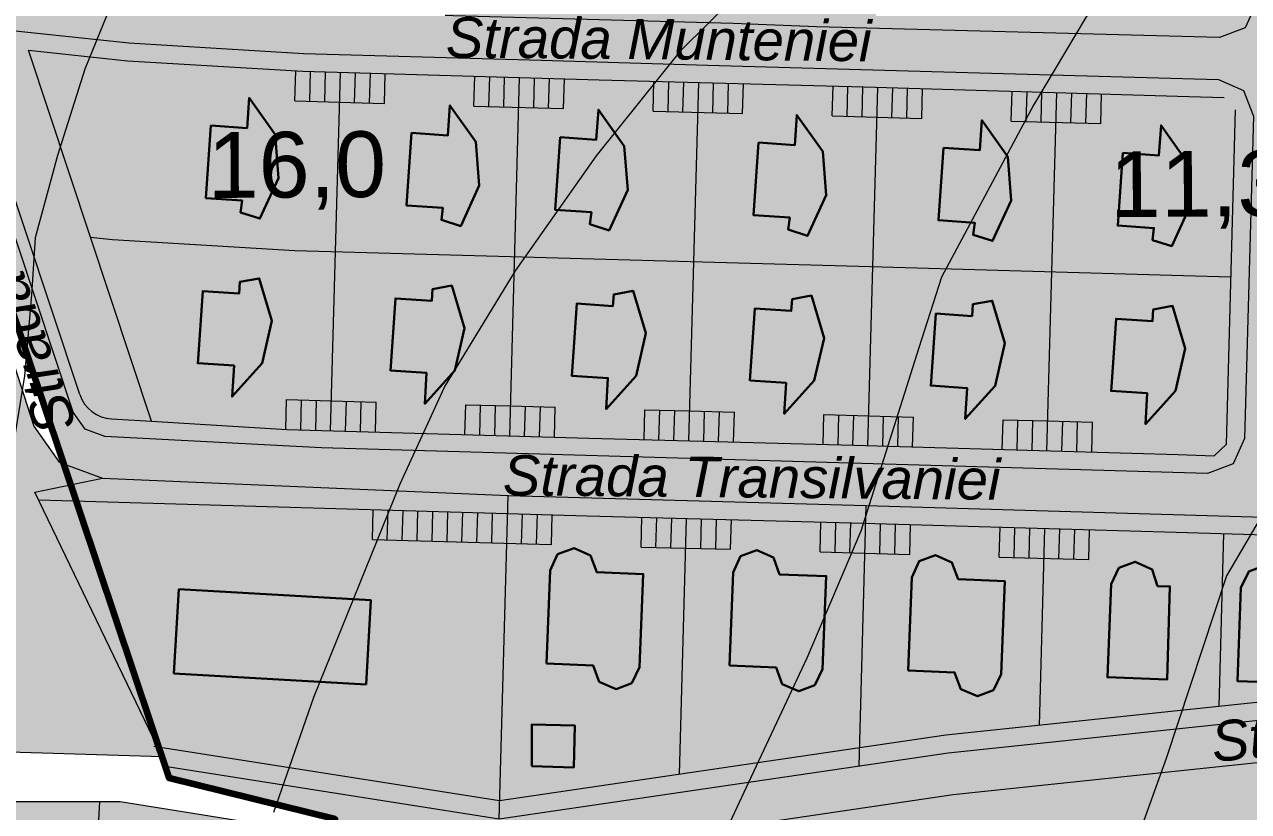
# Model space of a CAD drawing. Header units: metres. Extents: x 783184 to 1587399, y 282652 to 580595.
# Drawn here: x 788880.6 to 789085.5, y 290646.3 to 290778.1 of the extents above; entities that cross this region are included whole.
import ezdxf

# ---------------------------------------------------------------- set-up
doc = ezdxf.new("R2010")
doc.units = ezdxf.units.M
doc.header["$LTSCALE"] = 0.5
for name, color, linetype in [('cladiri', 18, 'CONTINUOUS'), ('curbe  de nivelI', 7, 'CONTINUOUS'), ('denumire strazi', 3, 'CONTINUOUS'), ('locuinte P+3 P+4', 7, 'CONTINUOUS'), ('locuinte si functiuni complementare', 51, 'CONTINUOUS'), ('neproductiv - plaja', 7, 'CONTINUOUS'), ('strazi', 7, 'CONTINUOUS'), ('zona activitati de turism si ageremnt', 7, 'CONTINUOUS')]:
    doc.layers.add(name, color=color, linetype=linetype)
doc.layers.add('cote de nivel', color=1, linetype='CONTINUOUS', lineweight=211)
doc.layers.add('Limite proprietati', color=7, linetype='CONTINUOUS', lineweight=5)
doc.styles.add('arial', font='arial.ttf')
doc.styles.add('ARIAL_ITALIC', font='ariali.ttf')

msp = doc.modelspace()

# ---------------------------------------------------------------- hatches: boundary and pattern name
at = {"layer": 'cladiri', "lineweight": 30}
for points in [[(788922.54377, 290759.66201), (788918.20167, 290765.75832), (788917.8582, 290760.73462), (788911.78617, 290761.14976), (788910.9559, 290749.00571), (788917.02792, 290748.59057), (788916.7866, 290746.57598), (788920.00386, 290745.56068), (788923.10823, 290752.32932)], [(788956.16693, 290758.42272), (788951.82483, 290764.51904), (788951.48137, 290759.49533), (788945.40934, 290759.91047), (788944.57906, 290747.76642), (788950.65109, 290747.35128), (788950.40976, 290745.33669), (788953.62702, 290744.32139), (788956.73139, 290751.09003)], [(788981.02536, 290757.7063), (788976.68325, 290763.80261), (788976.33979, 290758.77891), (788970.26776, 290759.19405), (788969.43748, 290747.04999), (788975.50951, 290746.63485), (788975.26819, 290744.62027), (788978.48544, 290743.60497), (788981.58982, 290750.3736)], [(789014.24039, 290756.81228), (789009.89829, 290762.90859), (789009.55482, 290757.88489), (789003.4828, 290758.30003), (789002.65252, 290746.15598), (789008.72455, 290745.74084), (789008.48322, 290743.72625), (789011.70048, 290742.71095), (789014.80485, 290749.47959)], [(789045.22004, 290755.93615), (789040.87794, 290762.03247), (789040.53447, 290757.00876), (789034.46244, 290757.4239), (789033.63217, 290745.27985), (789039.70419, 290744.86471), (789039.46287, 290742.85012), (789042.68013, 290741.83482), (789045.7845, 290748.60346)], [(789075.23536, 290755.06434), (789070.89325, 290761.16066), (789070.54979, 290756.13695), (789064.47776, 290756.55209), (789063.64748, 290744.40804), (789069.71951, 290743.9929), (789069.47819, 290741.97831), (789072.69544, 290740.96301), (789075.79982, 290747.73165)], [(788916.52099, 290733.00747), (788910.44897, 290733.42261), (788909.62465, 290721.36572), (788915.67147, 290720.95231), (788915.35795, 290715.78294), (788920.37401, 290721.34394), (788922.01991, 290728.47142), (788919.89112, 290735.56723), (788916.65511, 290734.96921)], [(788948.773, 290731.78781), (788942.70097, 290732.20295), (788941.87666, 290720.14606), (788947.92348, 290719.73265), (788947.60996, 290714.56328), (788952.62602, 290720.12428), (788954.27192, 290727.25176), (788952.14313, 290734.34757), (788948.90712, 290733.74955)], [(788979.13152, 290730.91796), (788973.05949, 290731.3331), (788972.23517, 290719.27621), (788978.28199, 290718.86279), (788977.96848, 290713.69342), (788982.98453, 290719.25442), (788984.63044, 290726.3819), (788982.50165, 290733.47771), (788979.26564, 290732.87969)], [(789008.97396, 290730.11472), (789002.90193, 290730.52985), (789002.07761, 290718.47296), (789008.12444, 290718.05955), (789007.81092, 290712.89018), (789012.82698, 290718.45118), (789014.47288, 290725.57866), (789012.34409, 290732.67447), (789009.10808, 290732.07645)], [(789039.26935, 290729.25995), (789033.19733, 290729.67509), (789032.37301, 290717.6182), (789038.41983, 290717.20478), (789038.10631, 290712.03542), (789043.12237, 290717.59641), (789044.76827, 290724.72389), (789042.63948, 290731.8197), (789039.40347, 290731.22168)], [(789069.4514, 290728.3833), (789063.37937, 290728.79844), (789062.55505, 290716.74155), (789068.60187, 290716.32813), (789068.28836, 290711.15877), (789073.30441, 290716.71976), (789074.95032, 290723.84724), (789072.82153, 290730.94305), (789069.58552, 290730.34503)], [(788984.19427, 290686.07198), (788976.40007, 290686.37263), (788975.35616, 290689.18872), (788972.60699, 290690.39068), (788969.85777, 290689.42482), (788968.60587, 290686.67327), (788968.00458, 290671.08486), (788975.79878, 290670.78422), (788976.82935, 290668.01053), (788979.64298, 290666.79931), (788982.28342, 290667.79424), (788983.59299, 290670.48358)], [(789014.82757, 290685.72011), (789007.03337, 290686.02076), (789005.98946, 290688.83685), (789003.24029, 290690.03881), (789000.49107, 290689.07295), (788999.23916, 290686.3214), (788998.63788, 290670.73299), (789006.43208, 290670.43235), (789007.46265, 290667.65866), (789010.27627, 290666.44744), (789012.91671, 290667.44237), (789014.22629, 290670.13171)], [(789044.7331, 290684.88555), (789036.93889, 290685.1862), (789035.89498, 290688.00229), (789033.14581, 290689.20425), (789030.39659, 290688.23839), (789029.14469, 290685.48684), (789028.5434, 290669.89843), (789036.33761, 290669.59779), (789037.36817, 290666.8241), (789040.1818, 290665.61288), (789042.82224, 290666.60781), (789044.13181, 290669.29715)], [(789072.37438, 290684.00839), (789070.32366, 290684.06796), (789069.43235, 290686.8359), (789066.55584, 290688.12452), (789063.84463, 290687.13327), (789062.52945, 290684.36861), (789061.92817, 290668.7802), (789071.92144, 290668.41568)], [(789094.12143, 290683.38033), (789092.07071, 290683.4399), (789091.1794, 290686.20783), (789088.3029, 290687.49645), (789085.59169, 290686.50521), (789084.27651, 290683.74054), (789083.67522, 290668.15213), (789093.6685, 290667.78761)], [(788906.42514, 290683.52425), (788905.61317, 290669.41383), (788937.78758, 290667.56237), (788938.59956, 290681.67279)], [(788972.75146, 290660.68956), (788965.56091, 290660.88827), (788965.56091, 290653.89094), (788972.55824, 290653.69757)]]:
    msp.add_hatch(color=0, dxfattribs=at).paths.add_polyline_path(points)
at = {"layer": 'locuinte P+3 P+4', "lineweight": 70, "true_color": 0xff3399}
msp.add_hatch(color=230, dxfattribs=at).paths.add_polyline_path([(789088.34811, 290834.69335), (789086.71152, 290838.97984), (789082.5246, 290840.85656), (788985.16468, 290843.69548), (788930.50156, 290845.16679), (788904.01184, 290846.74705), (788851.41038, 290852.32591), (788847.59178, 290851.43728), (788845.1279, 290848.40992), (788845.08381, 290844.46699), (788863.44497, 290789.22237), (788868.50294, 290785.14854), (788898.64593, 290781.9516), (788927.62925, 290780.22258), (788952.36518, 290779.50969), (788999.2718, 290778.20005), (789013.23319, 290777.69552), (789080.70895, 290775.87934), (789085.00589, 290777.51451), (789086.88399, 290781.71097)])
at = {"layer": 'locuinte si functiuni complementare', "linetype": 'ByBlock', "lineweight": 5}
h = msp.add_hatch(color=256, dxfattribs=at)
h.paths.add_polyline_path([(788766.80359, 290939.88396), (788757.15651, 290944.94253), (788735.02787, 290960.57269), (788675.3798, 291010.87826), (788682.45714, 290978.60872), (788702.12475, 290911.45132), (788714.76234, 290917.00677), (788736.57307, 290926.5947)])
h.paths.add_polyline_path([(788822.04738, 290908.11693), (788799.02255, 290921.60381), (788752.53477, 290902.5908), (788709.84845, 290885.13256), (788719.22044, 290853.26127), (788779.36452, 290885.34667)])
h.paths.add_polyline_path([(788853.24026, 290888.33883), (788827.44401, 290894.68135), (788809.98791, 290901.6835), (788788.22474, 290890.07338), (788849.99606, 290743.31146), (788840.77918, 290739.43212), (788779.36452, 290885.34667), (788719.22044, 290853.26127), (788739.22222, 290785.24129), (788751.15453, 290748.41742), (788755.34633, 290735.48125), (788758.28399, 290722.67806), (788874.57646, 290733.85417), (788838.56439, 290842.02299), (788838.64098, 290850.63823), (788843.84817, 290857.41346), (788852.49202, 290859.2766), (788852.54298, 290861.25627), (788852.49202, 290861.26167)])
h.paths.add_polyline_path([(788788.22474, 290890.07338), (788779.36452, 290885.34667), (788840.77918, 290739.43212), (788849.99606, 290743.31146)], flags=17)
h.paths.add_polyline_path([(788882.16653, 290710.84627), (788878.85238, 290721.01068), (788874.57646, 290733.85417), (788758.28399, 290722.67806), (788772.5061, 290660.69403), (788775.57874, 290659.461), (788821.37753, 290658.06075), (788903.61954, 290655.5463), (788882.32715, 290699.77755), (788893.63382, 290702.10838), (788886.42138, 290704.81169)])
at = {"layer": 'locuinte si functiuni complementare', "lineweight": 70, "true_color": 0xffa3d1}
msp.add_hatch(color=221, dxfattribs=at).paths.add_polyline_path([(789086.35915, 290762.71819), (789084.72364, 290767.00354), (789080.53877, 290768.88131), (789032.52209, 290770.18818), (788994.92987, 290771.28006), (788967.13813, 290772.08103), (788927.31992, 290773.22859), (788898.06806, 290774.97363), (788876.35384, 290777.27662), (788872.52363, 290776.36991), (788870.10564, 290773.29909), (788870.02728, 290769.4177), (788888.71421, 290713.19292), (788890.75419, 290710.32612), (788894.05067, 290709.09596), (788930.31815, 290707.19584), (789022.69649, 290704.53349), (789078.69244, 290702.90706), (789082.98938, 290704.54223), (789084.86748, 290708.73869)])
at = {"layer": 'locuinte si functiuni complementare', "lineweight": 25, "true_color": 0xffa3d1}
msp.add_hatch(color=221, dxfattribs=at).paths.add_polyline_path([(789141.40488, 290694.02251), (789021.53471, 290697.56689), (788961.55725, 290699.21156), (788893.63382, 290702.10838), (788882.32715, 290699.77755), (788904.45897, 290653.80254), (788960.06019, 290645.03695), (789035.24048, 290656.10141), (789140.77925, 290667.19106), (789140.70192, 290670.24884)])
at = {"layer": 'locuinte si functiuni complementare', "linetype": 'ByBlock', "lineweight": 30}
h = msp.add_hatch(color=51, dxfattribs=at)
h.paths.add_polyline_path([(789097.49953, 290644.48218, 0.611303783), (789090.68593, 290654.91444), (789036.11782, 290649.15513), (789004.706, 290644.53218), (788988.52433, 290537.2061), (789018.61904, 290537.2061), (789025.02746, 290550.01058), (789052.07459, 290536.47395), (789057.3585, 290574.18024)])
h.paths.add_polyline_path([(789025.02746, 290550.01058), (789018.61904, 290537.2061), (789016.16927, 290510.43277), (789048.84254, 290513.4099), (789052.07459, 290536.47395)])
h.paths.add_polyline_path([(789018.61904, 290537.2061), (788988.52433, 290537.2061), (788984.04638, 290507.50578), (789016.16927, 290510.43277)])
at = {"layer": 'locuinte si functiuni complementare', "linetype": 'ByBlock', "lineweight": 5}
msp.add_hatch(color=256, dxfattribs=at).paths.add_polyline_path([(788921.1767, 290614.46009), (788924.87176, 290624.3987), (788927.42989, 290636.32504), (788927.17881, 290643.0973), (788896.58852, 290647.96739), (788867.45626, 290647.96739), (788864.3846, 290647.02087), (788863.38925, 290644.87905), (788857.98441, 290624.67783), (788827.69412, 290506.121), (788828.92692, 290500.66679), (788832.97753, 290499.43518), (788894.1246, 290501.81598), (788894.44096, 290503.30594), (788895.67376, 290509.11205), (788899.46468, 290526.63157)])
at = {"layer": 'neproductiv - plaja', "linetype": 'ByBlock', "lineweight": 30}
h = msp.add_hatch(dxfattribs=at)
h.set_pattern_fill('AR-SAND,_O', color=254, scale=0.1)
h.set_pattern_definition([(37.5, (0, 0), (-0.16000313, 4.894132373), [0, -3.8608, 0, -4.318, 0, -4.1275]), (7.5, (0, 0), (4.49523283, 7.168251006), [0, -2.0828, 0, -3.4798, 0, -1.3335]), (327.5, (-3.124, 0), (7.909923702, 0.014371847), [0, -1.27, 0, -4.572, 0, -5.969]), (317.5, (-3.124, 0), (7.635564525, 2.22929323), [0, -0.635, 0, -2.9972, 0, -3.429])])
h.paths.add_polyline_path([(789243.04169, 290523.61054), (789243.0437, 290523.60869), (789248.28567, 290529.3042), (789248.30027, 290529.29001), (789267.87255, 290549.43035), (789267.93609, 290549.34898), (789282.02337, 290560.34803), (789281.11309, 290561.62406), (789282.74126, 290562.78555), (789283.60126, 290561.58001), (789286.56567, 290563.87971), (789286.57312, 290563.87015), (789301.84557, 290575.77054), (789301.92861, 290575.54159), (789335.7729, 290587.81725), (789335.78635, 290587.77116), (789357.13466, 290594.00296), (789356.43991, 290595.79143), (789358.30419, 290596.51563), (789359.03449, 290594.63564), (789394.4556, 290604.95777), (789394.46748, 290604.90105), (789420.91, 290610.43889), (789420.91025, 290610.28308), (789438.66572, 290610.31173), (789438.48129, 290609.96117), (789536.71724, 290558.28079), (789589.51349, 290553.33611), (789646.29821, 290562.6512), (789709.91656, 290594.39786), (789761.78613, 290620.45094), (789761.79187, 290620.439), (789792.89039, 290635.37714), (789846.97477, 290661.35651), (789922.6929, 290697.72763), (789968.66462, 290719.8101), (789967.31996, 290722.60945, -0.23006201), (789964.70727, 290719.10655), (789950.49142, 290717.14385), (789651.59839, 290571.36034, -0.068550604), (789639.69517, 290567.45653), (789602.06563, 290560.60827, -0.148928192), (789575.49444, 290563.69532), (789540.14791, 290579.11458, -0.017232104), (789533.59511, 290582.03301), (789451.86528, 290621.86228, 0.113852916), (789440.51907, 290624.47981), (789418.66998, 290624.47981, 0.071211498), (789411.40376, 290623.43966), (789349.3558, 290605.30383, 0.015898003), (789346.5823, 290604.39653), (789323.18062, 290595.9085, 0.080190538), (789296.47566, 290581.0412), (789223.32614, 290523.32239, -0.013662283), (789218.9853, 290520.08568), (789185.65909, 290501.78314, 0.064294341), (789184.43865, 290500.89211), (789161.66611, 290479.28916, -0.105021629), (789156.67081, 290476.22808), (789145.63201, 290472.3171, 0.048848238), (789143.86683, 290471.49015), (789059.55222, 290421.43725, -0.039493657), (789057.55627, 290420.45633), (789031.24763, 290410.01414, 0.032241464), (789030.08329, 290409.46271), (788935.76641, 290357.10599, 0.051736956), (788932.38332, 290354.74076), (788916.70442, 290341.16789, -0.104048808), (788911.62689, 290338.35319), (788893.74935, 290332.84608, -0.049208453), (788891.03615, 290332.29471), (788878.0669, 290330.96531, 0.206277585), (788857.33367, 290319.39532), (788822.59052, 290274.15963, 0.05716679), (788811.33875, 290255.4204), (788800.55115, 290231.68173, 0.033722419), (788799.32472, 290228.41467), (788784.5785, 290179.30306, 0.09593265), (788782.82895, 290161.93836), (788784.71606, 290141.22728), (788787.68624, 290141.49792), (788785.02774, 290171.28821), (788785.29419, 290171.21631), (788792.32929, 290197.28519), (788792.37102, 290197.27126), (788803.92181, 290231.87569), (788803.98354, 290231.84873), (788818.62647, 290265.37987), (788818.80582, 290265.22271), (788834.54681, 290283.18541), (788834.61484, 290283.10682), (788844.27586, 290291.47006), (788844.36478, 290291.28335), (788859.49043, 290298.487), (788859.5189, 290298.40303), (788893.05299, 290309.76978), (788905.04164, 290314.56005), (788904.18003, 290316.77806), (788906.04431, 290317.50227), (788906.89896, 290315.30217), (788909.54422, 290316.33842), (788947.06934, 290331.29769), (788958.90423, 290337.4216), (788958.10393, 290339.27587), (788959.9402, 290340.0684), (788960.68489, 290338.34299), (788963.91166, 290339.92019), (788963.91905, 290339.90611), (788970.31423, 290343.26386), (788999.4152, 290372.82812), (788999.06751, 290373.52535), (789000.85731, 290374.41788), (789001.22999, 290373.67055), (789004.35705, 290375.43298), (789004.3593, 290375.42893), (789040.83478, 290395.69086), (789040.86294, 290395.62676), (789052.74656, 290400.84804), (789051.94388, 290402.91434), (789053.80816, 290403.63854), (789054.57935, 290401.6533), (789057.25022, 290402.80099), (789078.40477, 290412.48864), (789078.43954, 290412.33447), (789111.88076, 290419.8745), (789111.37513, 290422.20041), (789113.32948, 290422.62527), (789113.83184, 290420.31441), (789116.75931, 290420.97036), (789121.20436, 290421.97213), (789156.14824, 290441.41554), (789155.10727, 290443.50315), (789156.89709, 290444.39563), (789157.8977, 290442.38897), (789160.53233, 290443.82818), (789168.95567, 290448.50935), (789187.69494, 290461.69005), (789194.32291, 290470.80053), (789194.38719, 290470.74125), (789209.87916, 290487.53773), (789208.33044, 290488.80914), (789209.59947, 290490.35496), (789211.34692, 290488.92041), (789213.42958, 290491.1999)])
at = {"layer": 'zona activitati de turism si ageremnt', "lineweight": 20}
h = msp.add_hatch(dxfattribs=at)
h.set_pattern_fill('GOST_GROUND', color=132)
h.set_pattern_definition([(45, (-10956.988, 0), (14.14213562, -9e-16), [20]), (45, (-10953.988, 0), (14.14213562, -9e-16), [20]), (45, (-10950.988, 0), (14.14213562, -9e-16), [20])])
h.paths.add_polyline_path([(789960.43, 290754.62), (789948.886, 290767.954), (789929, 290934), (789920, 290984), (789906, 291017), (789865, 290965), (789828, 290929), (789790, 290903), (789741, 290884), (789728, 290912), (789689.713, 290903.052), (789608.354, 290898.422), (789530.632, 290899.745), (789444.036, 290903.815), (789403.963, 290905.698), (789272.001, 290911.982), (789060.83, 290919.837), (788908.033, 290918.514), (788838.64271, 290920.86547), (788853.24026, 290888.33883), (788852.49202, 290859.2766), (788841.24457, 290854.02585), (788862.96603, 290776.50677), (788904.79969, 290651.91197), (788932.62273, 290645.05987), (788896.80522, 290497.8213), (788974.14114, 290502.97163), (788963.43024, 290400.47191), (788854.26744, 290346.81395), (788830.58416, 290332.50866), (788794.33625, 290294.11498), (788768.81812, 290250.59962), (788737.21176, 290183.81719), (788727.5772, 290126.96053), (788795.13287, 289921.67692), (788861.26897, 289858.79684), (788986.25649, 289826.14723), (789153.29098, 289786.24259), (789274.77868, 289755.72632), (789399.92099, 289732.90238), (789440.63321, 289644.88971), (789178.96658, 289523.76039), (788683.36221, 289327.11058), (788785.57698, 289090.3679), (789027.44979, 289162.53767), (789055.24387, 289159.22426), (789050.76018, 288967.36668), (788870.87, 288892.8182), (789031.49748, 288520.78411), (789346.88236, 288526.13147), (789348.13, 288529.74), (789351.75, 288573.1), (789347.35, 288613.62), (789334.4, 288642.48), (789307.64, 288691.62), (789283.78, 288742.93), (789269.32, 288779.78), (789266.43, 288818.81), (789264.98, 288870.84), (789259.96, 288903.19), (789248.39, 288942.94), (789248.39, 288981.24), (789249.84, 289022.44), (789258.51, 289043.39), (789288.16, 289086.03), (789324.63, 289131.46), (789338.05, 289159.74), (789338.78, 289187.2), (789338.78, 289215.8), (789346.01, 289235.31), (789348.9, 289272.17), (789349.62, 289325.64), (789353.96, 289379.12), (789365.53, 289410.2), (789384.33, 289451.39), (789411.26, 289495.94), (789426.56, 289530.45), (789438.93, 289570.99), (789447.67, 289608.22), (789451.12, 289633.35), (789453.96, 289652), (789458.41, 289674.33), (789467.61, 289673.16), (789468.38, 289676.19), (789472.25, 289681.02), (789483.63, 289690.82), (789487.89, 289696.87), (789488.25, 289702.94), (789482.17, 289706.6), (789473.31, 289707.12), (789463.92, 289707.15), (789460.79, 289710.88), (789460.03427, 289720.33374), (789470.72, 289723.65), (789471.47023, 289725.54763), (789487.66516, 289727.19831), (789502.67076, 289718.92599), (789505.65, 289718.41), (789517.25133, 289721.22033), (789534.84, 289735.95), (789543.72, 289750.86), (789540.73, 289755.73), (789537.31187, 289755.68642), (789522.63, 289747.46), (789492.61, 289742.46), (789463.27875, 289741.27719), (789460.6, 289755.95), (789450.84, 289764.24), (789448.8, 289774.39), (789439.25, 289779.43), (789430.34, 289795), (789396.71, 289809.2), (789376.52, 289825.47), (789372.34, 289833.53), (789355.21, 289822.2), (789320.69, 289828.18), (789296.6, 289846.08), (789293.93, 289856.98), (789292.43, 289869.42), (789276.19, 289876.29), (789263.78, 289895.05), (789235.96, 289913.44), (789219.8, 289924.31), (789203.69, 289932.82), (789186.46, 289936.91), (789172.21186, 289942.21862), (789160.91, 289937.4), (789141.66, 289936.99), (789126.26, 289936.57), (789109.68, 289939.8), (789094.84, 289943.2), (789084.64, 289945.82), (789066.27, 289954.56), (789050.77, 289965.72), (789041.68, 289975.98), (789036.07, 289979.91), (789029.88, 289976.69), (789020.18, 289957.13), (789007.67, 289953.41), (788900.7, 289945.68), (788859.56, 289956.44), (788830.83, 289994.37), (788793.71, 290126.62), (788790.4, 290164.02), (788800.11, 290196.77), (788805.04, 290221.59), (788839, 290276.8), (788859.23, 290289.33), (788914.71, 290308.84), (788973.8, 290331.43), (789000.75, 290362.64), (789064.26, 290397.54), (789095.38, 290406.98), (789139.69943, 290419.7474), (789183.55, 290449.82), (789232.56, 290499.74), (789268.53, 290536.85), (789306.84, 290565.04), (789369.51, 290588.01), (789431.29, 290603.77), (789530.64, 290550.26), (789597.65, 290543.65), (789650.72, 290553.8), (789700.08, 290579.99), (789754.65, 290609.82), (789831.65, 290647.92), (789854.07, 290659.01), (789966.07, 290708.13)])

# ---------------------------------------------------------------- linework, layer by layer
at = {"layer": 'cladiri', "color": 0, "linetype": 'ByBlock', "lineweight": 30}
for p, q in [((788905.61317, 290669.41383), (788906.42514, 290683.52425)), ((788938.59956, 290681.67279), (788937.78758, 290667.56237)), ((788905.61317, 290669.41383), (788937.78758, 290667.56237))]:
    msp.add_line(p, q, dxfattribs=at)
at = {"layer": 'cladiri', "color": 0, "lineweight": 30}
for points in [[(788911.78617, 290761.14976), (788917.8582, 290760.73462), (788918.20167, 290765.75832), (788922.54377, 290759.66201), (788923.10823, 290752.32932), (788920.00386, 290745.56068), (788916.7866, 290746.57598), (788917.02792, 290748.59057), (788910.9559, 290749.00571), (788911.78617, 290761.14976)], [(788945.40934, 290759.91047), (788951.48137, 290759.49533), (788951.82483, 290764.51904), (788956.16693, 290758.42272), (788956.73139, 290751.09003), (788953.62702, 290744.32139), (788950.40976, 290745.33669), (788950.65109, 290747.35128), (788944.57906, 290747.76642), (788945.40934, 290759.91047)], [(788970.26776, 290759.19405), (788976.33979, 290758.77891), (788976.68325, 290763.80261), (788981.02536, 290757.7063), (788981.58982, 290750.3736), (788978.48544, 290743.60497), (788975.26819, 290744.62027), (788975.50951, 290746.63485), (788969.43748, 290747.04999), (788970.26776, 290759.19405)], [(789003.4828, 290758.30003), (789009.55482, 290757.88489), (789009.89829, 290762.90859), (789014.24039, 290756.81228), (789014.80485, 290749.47959), (789011.70048, 290742.71095), (789008.48322, 290743.72625), (789008.72455, 290745.74084), (789002.65252, 290746.15598), (789003.4828, 290758.30003)], [(789034.46244, 290757.4239), (789040.53447, 290757.00876), (789040.87794, 290762.03247), (789045.22004, 290755.93615), (789045.7845, 290748.60346), (789042.68013, 290741.83482), (789039.46287, 290742.85012), (789039.70419, 290744.86471), (789033.63217, 290745.27985), (789034.46244, 290757.4239)], [(789064.47776, 290756.55209), (789070.54979, 290756.13695), (789070.89325, 290761.16066), (789075.23536, 290755.06434), (789075.79982, 290747.73165), (789072.69544, 290740.96301), (789069.47819, 290741.97831), (789069.71951, 290743.9929), (789063.64748, 290744.40804), (789064.47776, 290756.55209)], [(788909.61869, 290721.27856), (788910.44897, 290733.42261), (788916.52099, 290733.00747), (788916.65511, 290734.96921), (788919.89112, 290735.56723), (788922.01991, 290728.47142), (788920.37401, 290721.34394), (788915.35795, 290715.78294), (788915.67147, 290720.95231), (788909.62465, 290721.36572)], [(788941.8707, 290720.0589), (788942.70097, 290732.20295), (788948.773, 290731.78781), (788948.90712, 290733.74955), (788952.14313, 290734.34757), (788954.27192, 290727.25176), (788952.62602, 290720.12428), (788947.60996, 290714.56328), (788947.92348, 290719.73265), (788941.87666, 290720.14606)], [(788972.22921, 290719.18904), (788973.05949, 290731.3331), (788979.13152, 290730.91796), (788979.26564, 290732.87969), (788982.50165, 290733.47771), (788984.63044, 290726.3819), (788982.98453, 290719.25442), (788977.96848, 290713.69342), (788978.28199, 290718.86279), (788972.23517, 290719.27621)], [(789002.07166, 290718.3858), (789002.90193, 290730.52985), (789008.97396, 290730.11472), (789009.10808, 290732.07645), (789012.34409, 290732.67447), (789014.47288, 290725.57866), (789012.82698, 290718.45118), (789007.81092, 290712.89018), (789008.12444, 290718.05955), (789002.07761, 290718.47296)], [(789032.36705, 290717.53103), (789033.19733, 290729.67509), (789039.26935, 290729.25995), (789039.40347, 290731.22168), (789042.63948, 290731.8197), (789044.76827, 290724.72389), (789043.12237, 290717.59641), (789038.10631, 290712.03542), (789038.41983, 290717.20478), (789032.37301, 290717.6182)], [(789062.54909, 290716.65438), (789063.37937, 290728.79844), (789069.4514, 290728.3833), (789069.58552, 290730.34503), (789072.82153, 290730.94305), (789074.95032, 290723.84724), (789073.30441, 290716.71976), (789068.28836, 290711.15877), (789068.60187, 290716.32813), (789062.55505, 290716.74155)], [(788968.00458, 290671.08486), (788968.60587, 290686.67327), (788969.85777, 290689.42482), (788972.60699, 290690.39068), (788975.35616, 290689.18872), (788976.40007, 290686.37263), (788984.19427, 290686.07198), (788983.59299, 290670.48358), (788982.28342, 290667.79424), (788979.64298, 290666.79931), (788976.82935, 290668.01053), (788975.79878, 290670.78422), (788968.00458, 290671.08486)], [(788998.63788, 290670.73299), (788999.23916, 290686.3214), (789000.49107, 290689.07295), (789003.24029, 290690.03881), (789005.98946, 290688.83685), (789007.03337, 290686.02076), (789014.82757, 290685.72011), (789014.22629, 290670.13171), (789012.91671, 290667.44237), (789010.27627, 290666.44744), (789007.46265, 290667.65866), (789006.43208, 290670.43235), (788998.63788, 290670.73299)], [(789028.5434, 290669.89843), (789029.14469, 290685.48684), (789030.39659, 290688.23839), (789033.14581, 290689.20425), (789035.89498, 290688.00229), (789036.93889, 290685.1862), (789044.7331, 290684.88555), (789044.13181, 290669.29715), (789042.82224, 290666.60781), (789040.1818, 290665.61288), (789037.36817, 290666.8241), (789036.33761, 290669.59779), (789028.5434, 290669.89843)], [(789070.32366, 290684.06796), (789072.37438, 290684.00839), (789071.92144, 290668.41568), (789061.92817, 290668.7802), (789062.52945, 290684.36861), (789063.84463, 290687.13327), (789066.55584, 290688.12452), (789069.43235, 290686.8359), (789070.32366, 290684.06796)], [(789092.07071, 290683.4399), (789094.12143, 290683.38033), (789093.6685, 290667.78761), (789083.67522, 290668.15213), (789084.27651, 290683.74054), (789085.59169, 290686.50521), (789088.3029, 290687.49645), (789091.1794, 290686.20783), (789092.07071, 290683.4399)], [(788965.56091, 290653.89094), (788965.56091, 290660.88827), (788972.75146, 290660.68956), (788972.55824, 290653.69757), (788965.56091, 290653.89094)]]:
    msp.add_lwpolyline(points, dxfattribs=at)
at = {"layer": 'cladiri', "color": 0, "linetype": 'ByBlock', "lineweight": 30}
msp.add_lwpolyline([(788906.42514, 290683.52425), (788938.59956, 290681.67279)], close=True, dxfattribs=at)
at = {"layer": 'curbe  de nivelI', "color": 21, "lineweight": 5}
for points in [[(788922.31776, 290646.23233), (788929.05002, 290665.43735), (788943.49716, 290701.17146), (788950.93966, 290717.36121), (788962.77987, 290736.84779), (788976.35146, 290756.10047), (788990.65265, 290773.89464), (789011.70355, 290794.6798), (789027.90185, 290810.43197), (789037.09545, 290822.9754), (789045.26761, 290837.56074), (789062.23076, 290872.52252), (789070.69477, 290892.79617), (789073.17559, 290910.29858), (789076.30281, 290931.41144), (789083.62199, 290961.84312), (789086.93322, 290968.81667)], [(788956.51906, 290943.99347), (788952.76967, 290928.13892), (788952.76967, 290916.32009), (788954.21171, 290905.07775), (788955.07696, 290898.73593), (788955.36541, 290890.08798), (788954.50016, 290883.4579), (788952.19282, 290877.11607), (788942.38663, 290862.99112), (788897.92461, 290788.44512), (788890.71417, 290770.5727), (788886.09953, 290756.15945), (788882.35008, 290742.32276), (788881.77323, 290732.81003), (788880.61958, 290719.2616), (788878.60063, 290706.86621), (788872.2555, 290692.1647), (788857.78793, 290677.3428), (788841.92495, 290669.27141), (788827.79252, 290664.94745), (788808.757, 290664.37089), (788792.60562, 290668.11836), (788770.31843, 290676.19758)], [(789099.41792, 290818.5396), (789082.35234, 290804.48199), (789067.91222, 290791.17413), (789058.34799, 290779.36575), (789049.53389, 290764.5584), (789034.11484, 290735.77097), (789030.36415, 290723.96259), (789020.61239, 290693.2233), (789011.58647, 290671.96083), (789001.83472, 290651.15558), (788992.08296, 290630.3503)], [(789103.78501, 290723.15667), (789081.84266, 290685.76652), (789071.77077, 290655.20729), (789061.30984, 290626.2378)]]:
    msp.add_lwpolyline(points, dxfattribs=at)
at = {"layer": 'Limite proprietati', "color": 0, "linetype": 'ByBlock', "lineweight": 5}
for p, q in [((788901.87764, 290711.63437), (788881.23546, 290773.74206)), ((788925.86802, 290765.25643), (788926.00744, 290770.30156)), ((788928.36708, 290765.18797), (788928.50523, 290770.18726)), ((788930.86614, 290765.11951), (788931.00428, 290770.1182)), ((788931.84592, 290710.07199), (788933.50332, 290770.04914)), ((788935.86427, 290764.98259), (788936.00229, 290769.97712)), ((788938.36333, 290764.91412), (788938.50125, 290769.9051)), ((788940.86239, 290764.84566), (788941.00022, 290769.83308)), ((788955.85559, 290764.39218), (788955.994, 290769.40096)), ((788958.35465, 290764.32372), (788958.4928, 290769.32301)), ((788960.85371, 290764.25526), (788960.99185, 290769.25395)), ((788961.83349, 290709.20775), (788963.49089, 290769.18489)), ((788965.85187, 290764.11954), (788965.98986, 290769.11287)), ((788968.35092, 290764.05048), (788968.48882, 290769.04085)), ((788970.84996, 290763.98142), (788970.98779, 290768.96883)), ((788985.84403, 290763.55963), (788985.98205, 290768.55414)), ((788988.3431, 290763.49117), (788988.48125, 290768.49046)), ((788990.84216, 290763.42271), (788990.98029, 290768.4214)), ((788991.82193, 290708.37522), (788993.47934, 290768.35234)), ((788995.84032, 290763.28698), (788995.97839, 290768.28328)), ((788998.33936, 290763.21792), (788998.47743, 290768.21422)), ((789000.83841, 290763.14886), (789000.97663, 290768.15054)), ((788889.84535, 290716.13078), (788873.25117, 290766.05895)), ((789015.83305, 290762.74753), (789015.97121, 290767.74742)), ((789018.33211, 290762.67907), (789018.47026, 290767.67836)), ((789020.83117, 290762.61061), (789020.9693, 290767.6093)), ((789021.81094, 290707.56308), (789023.46835, 290767.54024)), ((789025.82933, 290762.47488), (789025.9674, 290767.47118)), ((789028.32837, 290762.40583), (789028.46644, 290767.40213)), ((789030.82742, 290762.33677), (789030.96549, 290767.33307)), ((789045.82043, 290761.87654), (789045.95889, 290766.88699)), ((789048.31949, 290761.80807), (789048.45764, 290766.80736)), ((789050.81855, 290761.73961), (789050.95669, 290766.7383)), ((789051.79832, 290706.69208), (789053.45573, 290766.66925)), ((789055.81671, 290761.60389), (789055.95478, 290766.60019)), ((789058.31576, 290761.53483), (789058.45383, 290766.53113)), ((789060.8148, 290761.46577), (789060.95287, 290766.46207)), ((788925.86802, 290765.25643), (788940.86239, 290764.84566)), ((788955.85559, 290764.39218), (788970.84996, 290763.98142)), ((788985.84403, 290763.55963), (789000.83841, 290763.14886)), ((789015.83305, 290762.74753), (789030.82742, 290762.33677)), ((789045.82043, 290761.87654), (789060.8148, 290761.46577)), ((789081.84095, 290707.82001), (789083.38786, 290763.79875)), ((788924.34873, 290710.27738), (788924.48675, 290715.27189)), ((788924.48675, 290715.27189), (788931.98403, 290715.07009)), ((788926.84777, 290710.20832), (788926.98584, 290715.20462)), ((788929.34682, 290710.13926), (788929.48494, 290715.13735)), ((788931.98403, 290715.07009), (788939.48117, 290714.86291)), ((788934.34501, 290710.00473), (788934.48308, 290715.00103)), ((788936.84406, 290709.93567), (788936.98213, 290714.93197)), ((788939.34281, 290709.85593), (788939.48117, 290714.86291)), ((788954.3363, 290709.41313), (788954.47432, 290714.40764)), ((788954.47432, 290714.40764), (788961.9716, 290714.20584)), ((788956.83534, 290709.34407), (788956.97341, 290714.34038)), ((788959.33439, 290709.27502), (788959.47251, 290714.27311)), ((788961.9716, 290714.20584), (788969.46874, 290713.99867)), ((788964.33258, 290709.14048), (788964.47065, 290714.13678)), ((788966.83163, 290709.07143), (788966.9697, 290714.06773)), ((788969.33038, 290708.99169), (788969.46874, 290713.99867)), ((788984.32464, 290708.57702), (788984.46276, 290713.57511)), ((788984.46276, 290713.57511), (788991.96005, 290713.37331)), ((788986.82379, 290708.51154), (788986.96186, 290713.50784)), ((788989.32284, 290708.44249), (788989.46095, 290713.44058)), ((788991.96005, 290713.37331), (788999.45719, 290713.16614)), ((788994.32103, 290708.30795), (788994.4591, 290713.30425)), ((788996.82007, 290708.2389), (788996.95814, 290713.2352)), ((788999.31912, 290708.16984), (788999.45719, 290713.16614)), ((789014.31375, 290707.76847), (789014.45177, 290712.76297)), ((789014.45177, 290712.76297), (789021.94906, 290712.56118)), ((789016.8128, 290707.69941), (789016.95087, 290712.69571)), ((789019.31185, 290707.63035), (789019.44996, 290712.62844)), ((788895.18181, 290712.03381), (788901.87764, 290711.63437)), ((789021.94906, 290712.56118), (789029.4462, 290712.354)), ((789024.31004, 290707.49582), (789024.44811, 290712.49212)), ((789026.80908, 290707.42676), (789026.94715, 290712.42306)), ((789029.30779, 290707.34533), (789029.4462, 290712.354)), ((789044.30114, 290706.89747), (789044.43916, 290711.89198)), ((789044.43916, 290711.89198), (789051.93644, 290711.69018)), ((789046.80018, 290706.82841), (789046.93825, 290711.82471)), ((789049.29923, 290706.75935), (789049.43735, 290711.75745)), ((789051.93644, 290711.69018), (789059.43358, 290711.483)), ((789054.29742, 290706.62482), (789054.43549, 290711.62112)), ((789056.79647, 290706.55576), (789056.93453, 290711.55206)), ((789059.29517, 290706.47433), (789059.43358, 290711.483)), ((789081.84095, 290707.82001), (789079.7826, 290705.87613)), ((788960.06019, 290645.03695), (788961.55725, 290699.21156)), ((788938.8447, 290691.83076), (788938.98297, 290696.83423)), ((788941.34385, 290691.76528), (788941.48201, 290696.76517)), ((788943.84289, 290691.69622), (788943.98106, 290696.69611)), ((788946.34194, 290691.62717), (788946.4801, 290696.62705)), ((788948.84098, 290691.55811), (788948.97915, 290696.55799)), ((788951.34003, 290691.48905), (788951.4782, 290696.48893)), ((788953.83908, 290691.41999), (788953.97724, 290696.41988)), ((788956.33812, 290691.35093), (788956.47629, 290696.35082)), ((788958.83717, 290691.28187), (788958.97533, 290696.28176)), ((789020.3282, 290653.90674), (789021.53471, 290697.56689)), ((788963.83536, 290691.14734), (788963.97343, 290696.14364)), ((788966.3344, 290691.07828), (788966.47247, 290696.07458)), ((788968.83345, 290691.00922), (788968.97152, 290696.00552)), ((788983.82752, 290690.58747), (788983.96569, 290695.58735)), ((788986.32675, 290690.52494), (788986.46473, 290695.51829)), ((788988.82598, 290690.4624), (788988.96378, 290695.44924)), ((788990.27833, 290652.51654), (788991.46283, 290695.38018)), ((788993.82443, 290690.33734), (788993.96187, 290695.31112)), ((788996.32365, 290690.27481), (788996.46092, 290695.24206)), ((788998.82288, 290690.21228), (788998.96011, 290695.17838)), ((789013.81653, 290689.77532), (789013.9547, 290694.7752)), ((789016.31559, 290689.70686), (789016.45374, 290694.70614)), ((789018.81466, 290689.6384), (789018.95279, 290694.63709)), ((789023.81281, 290689.50267), (789023.95088, 290694.49897)), ((789026.31186, 290689.43361), (789026.44993, 290694.42991)), ((789028.81091, 290689.36455), (789028.94897, 290694.36085)), ((789043.80391, 290688.90432), (789043.94237, 290693.91478)), ((789046.30298, 290688.83586), (789046.44113, 290693.83515)), ((789048.80204, 290688.7674), (789048.94017, 290693.76609)), ((789050.52825, 290660.7316), (789051.43922, 290693.69703)), ((789053.8002, 290688.63167), (789053.93827, 290693.62797)), ((789056.29924, 290688.56261), (789056.43731, 290693.55891)), ((789058.79829, 290688.49355), (789058.93636, 290693.48985)), ((789080.62749, 290663.90838), (789081.42777, 290692.86833)), ((788938.8447, 290691.83076), (788968.83345, 290691.00922)), ((788983.82752, 290690.58747), (788998.82288, 290690.21228)), ((789013.81653, 290689.77532), (789028.81091, 290689.36455)), ((789043.80391, 290688.90432), (789058.79829, 290688.49355)), ((789140.82597, 290670.26193), (789034.86447, 290659.07839)), ((789034.86447, 290659.07839), (788960.14433, 290648.08165)), ((788960.14433, 290648.08165), (788902.23455, 290657.21382))]:
    msp.add_line(p, q, dxfattribs=at)
at = {"layer": 'Limite proprietati', "color": 0, "lineweight": 5}
msp.add_line((788891.33497, 290614.4187), (788893.1852, 290647.96739), dxfattribs=at)
at = {"layer": 'Limite proprietati', "color": 0, "linetype": 'ByBlock', "lineweight": 5}
for points in [[(788881.23546, 290773.74206), (788897.82041, 290771.98307), (788927.18736, 290770.23117), (788976.82254, 290768.80067), (789021.16278, 290767.60721), (789075.55021, 290766.0275), (789081.44774, 290765.85312)], [(788891.62857, 290742.47152), (788895.34383, 290742.07748), (788925.86167, 290740.25692), (788975.98682, 290738.8123), (789020.32369, 290737.61893), (789074.67138, 290736.04038), (789082.6143, 290735.80552)], [(788901.87764, 290711.63437), (788924.53599, 290710.28267), (788975.1511, 290708.82393), (789019.4846, 290707.63065), (789073.79254, 290706.05325), (789079.7826, 290705.87613)], [(788882.99072, 290698.47461), (788974.78896, 290695.82897), (789019.12099, 290694.63573), (789073.41172, 290693.05883), (789127.82675, 290691.44986), (789141.40111, 290691.07475)]]:
    msp.add_lwpolyline(points, dxfattribs=at)
at = {"layer": 'Limite proprietati', "color": 0, "lineweight": 5}
msp.add_lwpolyline([(788758.28399, 290722.67806), (788772.5061, 290660.69403), (788775.57874, 290659.461), (788821.37753, 290658.06075), (788903.61954, 290655.5463), (788882.32715, 290699.77755)], dxfattribs=at)
at = {"layer": 'Limite proprietati', "color": 0, "linetype": 'ByBlock', "lineweight": 5}
msp.add_arc((788895.53911, 290718.02316), 6, 198.3848006, 266.5860256, dxfattribs=at)
at = {"layer": 'strazi', "color": 0, "lineweight": 20}
for points in [[(789317.13602, 290870.38859), (789063.35072, 290876.90614), (788966.83172, 290879.70958), (788933.42382, 290880.6724), (788906.64964, 290882.2313), (788853.24026, 290888.33883), (788852.49202, 290859.2766), (788843.84817, 290857.41346), (788838.64098, 290850.63823), (788838.56439, 290842.02299), (788878.85238, 290721.01068), (788882.16653, 290710.84627), (788886.42138, 290704.81169), (788893.63382, 290702.10838), (788961.55725, 290699.21156), (789021.53471, 290697.56689), (789141.40488, 290694.02251)], [(788851.41038, 290852.32591), (788904.01184, 290846.74705), (788930.50156, 290845.16679), (788985.16468, 290843.69548), (789082.5246, 290840.85656), (789086.71152, 290838.97984), (789088.34811, 290834.69335), (789086.88399, 290781.71097), (789085.00589, 290777.51451), (789080.70895, 290775.87934), (789013.23319, 290777.69552), (788999.2718, 290778.20005), (788952.36518, 290779.50969), (788927.62925, 290780.22258), (788898.64593, 290781.9516), (788868.50294, 290785.14854), (788863.44497, 290789.22237), (788845.08381, 290844.46699), (788845.1279, 290848.40992), (788847.59178, 290851.43728), (788851.41038, 290852.32591)], [(788876.35384, 290777.27662), (788898.06806, 290774.97363), (788927.31992, 290773.22859), (788967.13813, 290772.08103), (788994.92987, 290771.28006), (789032.52209, 290770.18818), (789080.53877, 290768.88131), (789084.72364, 290767.00354), (789086.35915, 290762.71819), (789084.86748, 290708.73869), (789082.98938, 290704.54223), (789078.69244, 290702.90706), (789022.69649, 290704.53349), (788930.31815, 290707.19584), (788894.05067, 290709.09596), (788890.75419, 290710.32612), (788888.71421, 290713.19292), (788870.02728, 290769.4177), (788870.10564, 290773.29909), (788872.52363, 290776.36991), (788876.35384, 290777.27662)], [(789140.77925, 290667.19106), (789035.24048, 290656.10141), (788960.06019, 290645.03695), (788904.45897, 290653.80254), (788882.32715, 290699.77755), (788893.63382, 290702.10838)]]:
    msp.add_lwpolyline(points, dxfattribs=at)
at = {"layer": 'strazi', "color": 0, "linetype": 'ByBlock', "lineweight": 20}
msp.add_lwpolyline([(788984.04638, 290507.50578), (789004.706, 290644.53218), (789036.11782, 290649.15513), (789090.68593, 290654.91444, -0.611303783), (789097.49953, 290644.48218), (789057.3585, 290574.18024), (789048.84254, 290513.4099)], format="xyb", close=True, dxfattribs=at)
at = {"layer": 'strazi', "color": 0, "lineweight": 20}
msp.add_lwpolyline([(788896.58852, 290647.96739), (788927.17881, 290643.0973), (788927.42989, 290636.32504), (788924.87176, 290624.3987), (788921.1767, 290614.46009), (788899.46468, 290526.63157), (788895.67376, 290509.11205), (788894.44096, 290503.30594), (788894.1246, 290501.81598), (788832.97753, 290499.43518), (788828.92692, 290500.66679), (788827.69412, 290506.121), (788857.98441, 290624.67783), (788863.38925, 290644.87905), (788864.3846, 290647.02087), (788867.45626, 290647.96739)], close=True, dxfattribs=at)
at = {"layer": 'zona activitati de turism si ageremnt', "color": 132, "lineweight": 100}
msp.add_lwpolyline([(789153.29098, 289786.24259), (788986.25649, 289826.14723), (788861.26897, 289858.79684), (788795.13287, 289921.67692), (788727.5772, 290126.96053), (788737.21176, 290183.81719), (788768.81812, 290250.59962), (788794.33625, 290294.11498), (788830.58416, 290332.50866), (788854.26744, 290346.81395), (788963.43024, 290400.47191), (788974.14114, 290502.97163), (788896.80522, 290497.8213), (788932.62273, 290645.05987), (788904.79969, 290651.91197), (788862.96603, 290776.50677), (788841.24457, 290854.02585), (788852.49202, 290859.2766), (788853.24026, 290888.33883), (788838.64271, 290920.86547)], dxfattribs=at)

# ---------------------------------------------------------------- texts
at = {"layer": 'cote de nivel', "color": 32, "lineweight": 30, "style": 'arial'}
for s, p in [('16,0', (788911.27103, 290749.01541)), ('11,3', (789062.33959, 290745.81066))]:
    msp.add_text(s, height=11, rotation=0.3467557, dxfattribs=at).set_placement(p)
at = {"layer": 'denumire strazi', "color": 0, "lineweight": 30, "style": 'ARIAL_ITALIC'}
for s, rotation, p in [('Strada Munteniei', 359.4693713, (788951.11956, 290772.55544)), ('Strada Nordului', 109.2901622, (788889.38509, 290711.00407)), ('Strada Transilvaniei', 359.4693713, (788960.65886, 290699.26705)), ('Strada Marasti', 5.7551969, (789079.66798, 290654.58361))]:
    msp.add_text(s, height=6.75, rotation=rotation, dxfattribs=at).set_placement(p)

doc.saveas('drawing.dxf')
